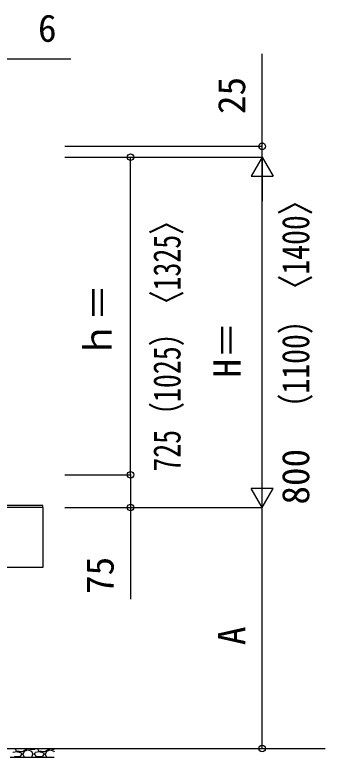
# Model space of a CAD drawing. Units: millimetres, scale not verified. Extents: x -4375 to 4375, y -6499 to 6473.
# Drawn here: x 1760 to 2468, y 231 to 1926 of the extents above; entities that cross this region are included whole.
import ezdxf
from ezdxf.enums import TextEntityAlignment as Align

# ---------------------------------------------------------------- set-up
doc = ezdxf.new("R2010")
doc.units = ezdxf.units.MM
doc.header["$LTSCALE"] = 30
doc.layers.add('0-3_YKK_A1', color=4, linetype='Continuous')
doc.layers.add('0-4_YKK_D', color=6, linetype='Continuous')
doc.styles.add('ＭＳ ゴシック', font='')
doc.styles.get('ＭＳ ゴシック').set_extended_font_data('MS Gothic')

msp = doc.modelspace()

# ---------------------------------------------------------------- linework, layer by layer
at = {"layer": '0-3_YKK_A1'}
for p, q in [((1824.5, 805.8), (-1824.5, 805.8)), ((1824.5, 800.8), (-1824.5, 800.8)), ((1824.5, 800.8), (1824.5, 805.8)), ((1824.5, 800.8), (1824.5, 663.8)), ((1824.5, 663.8), (-1824.5, 663.8)), ((-1988.46, 250.8), (2468.14, 250.8)), ((1750, 250.8), (1850, 250.8)), ((1765.55, 242.61), (1755.9, 241.59)), ((1760.98, 250.23), (1761.5, 250.8)), ((1764.54, 244.13), (1760.98, 250.23)), ((1777.24, 243.12), (1764.54, 244.13)), ((1775.71, 240.07), (1765.55, 242.61)), ((1776.22, 237.53), (1771.65, 232.45)), ((1776.22, 237.53), (1775.71, 240.07)), ((1787.9, 248.7), (1777.24, 243.12)), ((1778.76, 237.53), (1781.64, 230.8)), ((1779.27, 237.53), (1782.32, 244.64)), ((1782.32, 244.64), (1790.44, 247.18)), ((1788.5, 250.8), (1787.9, 248.7)), ((1790.44, 247.18), (1798.57, 244.13)), ((1793.84, 250.8), (1794.51, 249.21)), ((1794.51, 249.21), (1805.18, 248.7)), ((1798.57, 244.13), (1801.62, 237.53)), ((1799.22, 230.8), (1801.62, 237.53)), ((1805.18, 248.7), (1807.89, 250.8)), ((1805.18, 237.53), (1806.7, 241.59)), ((1810.76, 231.43), (1805.18, 237.53)), ((1816.35, 242.61), (1806.7, 241.59)), ((1811.78, 250.23), (1812.3, 250.8)), ((1815.34, 244.13), (1811.78, 250.23)), ((1828.04, 243.12), (1815.34, 244.13)), ((1826.51, 240.07), (1816.35, 242.61)), ((1827.02, 237.53), (1822.45, 232.45)), ((1827.02, 237.53), (1826.51, 240.07)), ((1838.7, 248.7), (1828.04, 243.12)), ((1829.56, 237.53), (1832.44, 230.8)), ((1830.07, 237.53), (1833.12, 244.64)), ((1833.12, 244.64), (1841.24, 247.18)), ((1839.3, 250.8), (1838.7, 248.7)), ((1841.24, 247.18), (1849.37, 244.13)), ((1844.64, 250.8), (1845.31, 249.21)), ((1845.31, 249.21), (1850, 248.99)), ((1849.37, 244.13), (1850, 242.77)), ((1750, 230.8), (1850, 230.8)), ((1771.65, 232.45), (1759.96, 231.43)), ((1822.45, 232.45), (1810.76, 231.43))]:
    msp.add_line(p, q, dxfattribs=at)
at = {"layer": '0-4_YKK_D'}
for p, q in [((2324.5, 1625.8), (2324.5, 1836.88)), ((1740, 1825.8), (1888.3, 1825.8)), ((1874.5, 1625.8), (2325.5, 1625.8)), ((2324.5, 1600.8), (2324.5, 1625.8)), ((1874.5, 1600.8), (2025.5, 1600.8)), ((1874.5, 1600.8), (2325.5, 1600.8)), ((1874.5, 1600.8), (2325.5, 1600.8)), ((2024.5, 875.8), (2024.5, 1600.8)), ((2324.5, 1600.8), (2299.5, 1557.5)), ((2324.5, 1600.8), (2324.5, 1570.8)), ((2324.5, 800.8), (2324.5, 1600.8)), ((2324.5, 1600.8), (2349.5, 1557.5)), ((2324.5, 1600.8), (2324.5, 1514.2)), ((2299.5, 1557.5), (2349.5, 1557.5)), ((2324.5, 1550.8), (2324.5, 1500.8)), ((2324.5, 850.8), (2324.5, 900.8)), ((2324.5, 800.8), (2324.5, 887.4)), ((1874.5, 875.8), (2025.5, 875.8)), ((1874.5, 875.8), (2025.5, 875.8)), ((2324.5, 800.8), (2299.5, 844.1)), ((2349.5, 844.1), (2299.5, 844.1)), ((2324.5, 800.8), (2349.5, 844.1)), ((1874.5, 800.8), (2025.5, 800.8)), ((1874.5, 800.8), (2325.5, 800.8)), ((1874.5, 800.8), (2325.5, 800.8)), ((2324.5, 250.8), (2324.5, 800.8))]:
    msp.add_line(p, q, dxfattribs=at)
msp.add_lwpolyline([(2024.5, 875.8), (2024.5, 800.8), (2024.5, 591.65)], dxfattribs=at)
for centre in [(2324.5, 1625.8), (2024.5, 1600.8), (2024.5, 875.8), (2024.5, 875.8), (2024.5, 800.8), (2324.5, 250.8)]:
    msp.add_circle(centre, 7.5, dxfattribs=at)

# ---------------------------------------------------------------- texts
at = {"layer": '0-4_YKK_D', "style": 'ＭＳ ゴシック'}
msp.add_text('6', height=62.32, dxfattribs=at).set_placement((1813.24, 1845.8), align=Align.BOTTOM_LEFT)
for s, p in [('25', (2304.5, 1699.52)), ('ｈ＝', (2000.34, 1141.47)), ('H＝', (2293.92, 1097.85)), ('800', (2450.56, 807.64)), ('75', (2004.5, 603.44)), ('A', (2304.5, 486.68))]:
    msp.add_text(s, height=62.32, rotation=90, dxfattribs=at).set_placement(p, align=Align.BOTTOM_LEFT)
for s, width, p in [('（1100）〈1400〉', 0.8, (2450.56, 993.1)), ('725（1025）〈1325〉', 0.75, (2156.98, 882.79))]:
    msp.add_text(s, height=62.32, rotation=90, dxfattribs=dict(at, width=width)).set_placement(p, align=Align.BOTTOM_LEFT)

doc.saveas('drawing.dxf')
